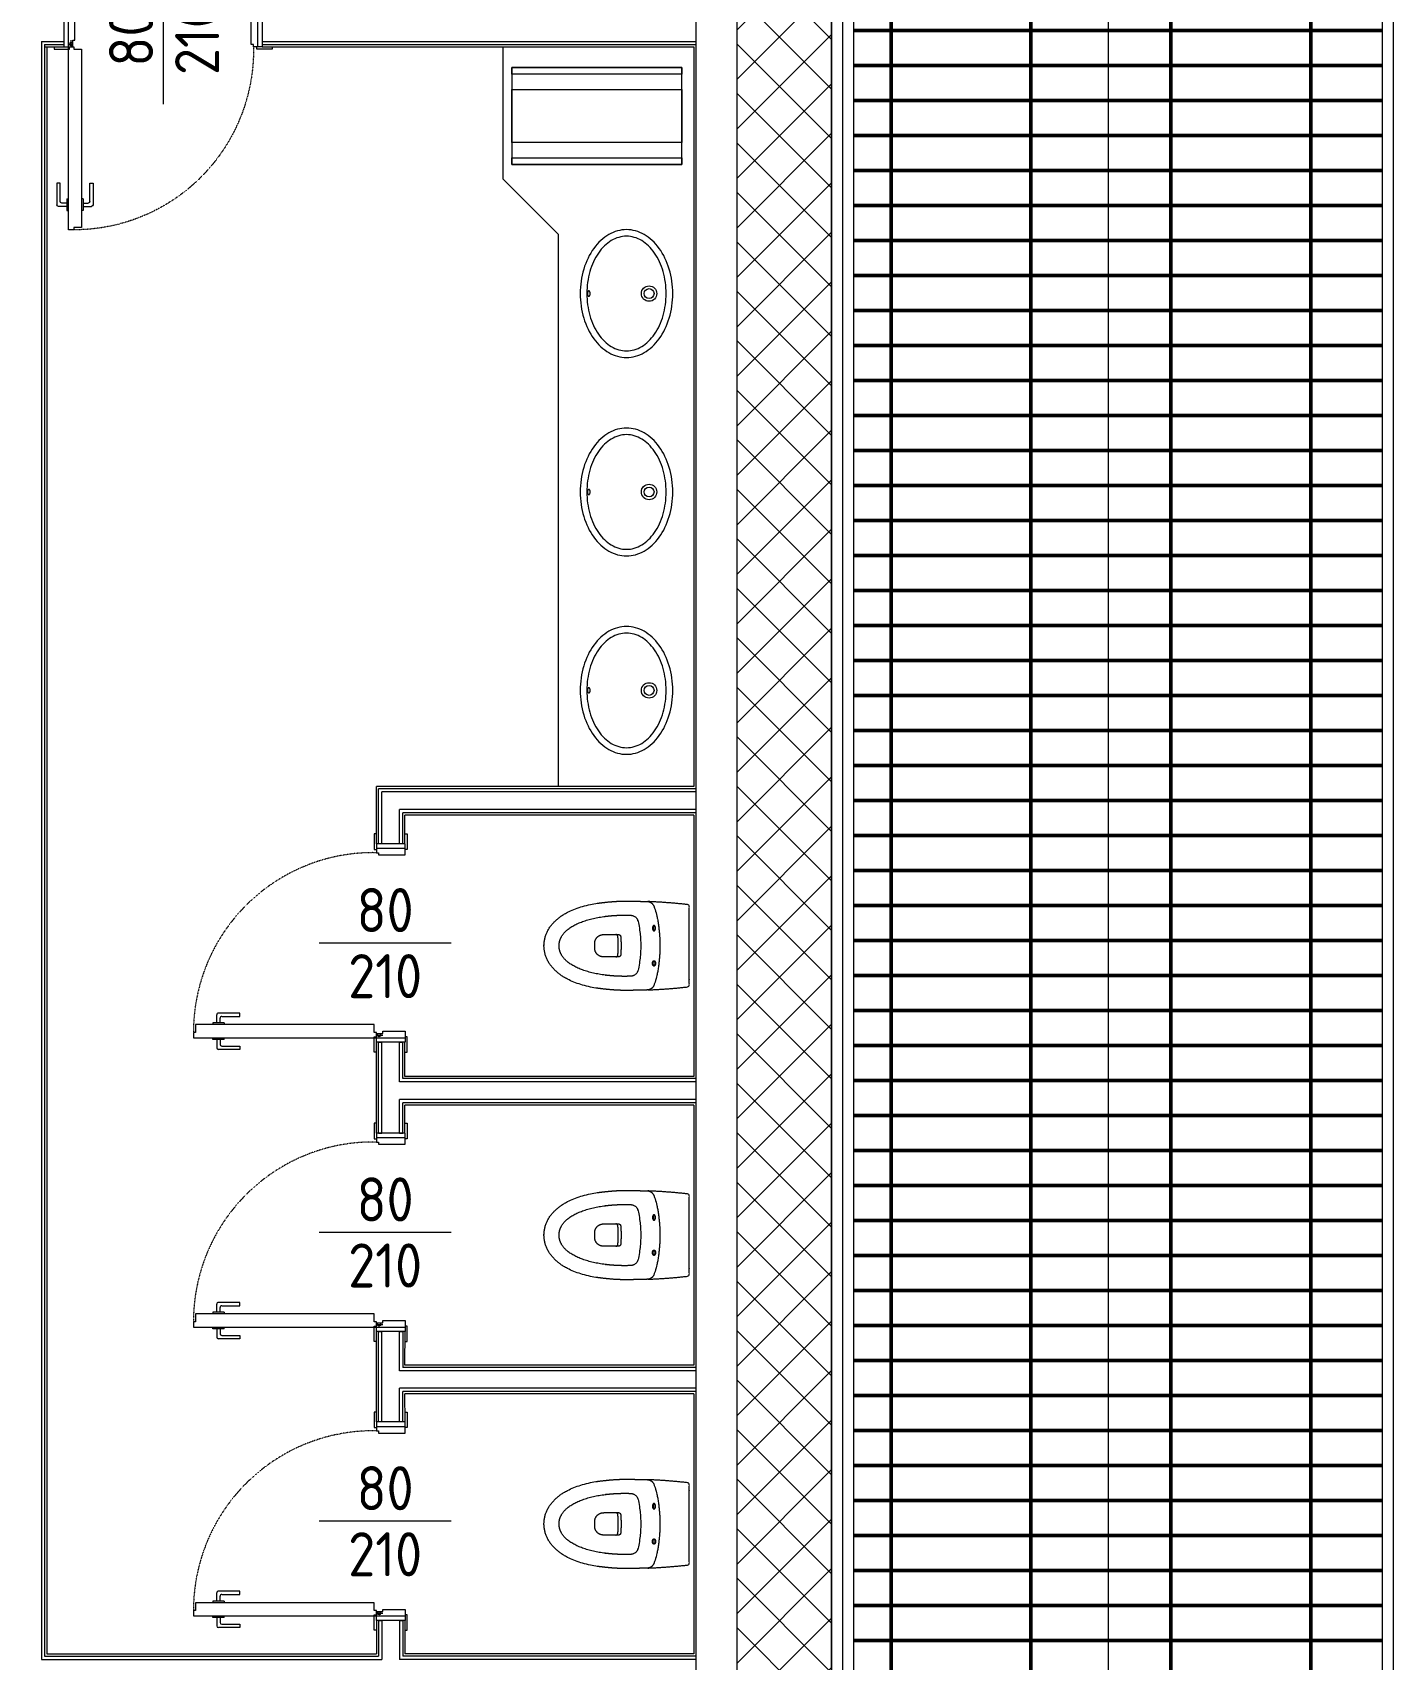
# Model space of a CAD drawing. Header units: millimetres. Extents: x 153 to 11230, y 154 to 10357.
# Drawn here: x 10026 to 10643, y 863 to 1601 of the extents above; entities that cross this region are included whole.
import ezdxf
from ezdxf.enums import TextEntityAlignment as Align

# ---------------------------------------------------------------- set-up
doc = ezdxf.new("R2010")
doc.units = ezdxf.units.MM
doc.linetypes.add('AUSGEZOGEN', pattern=[0])
doc.linetypes.add('HIDDEN4', pattern=[0.125, 0.025, -0.1])
doc.layers.get('Defpoints').update_dxf_attribs({"lineweight": 0})
for name, color, linetype, lineweight in [('043_GRIGLIE_AERAZIONE_001-AM_0', 6, 'Continuous', 50), ('420_MURATURE_001-AM_0', 4, 'Continuous', 0), ('430_TAVOLATI_001-AM_0', 3, 'Continuous', 0), ('436_INTONACO_001-AM_0', 8, 'Continuous', 0), ('437_RIVESTIMENTI_001-AM_0', 13, 'Continuous', 0), ('439_TESTI_SERRAMENTI_001-AM_0', 11, 'Continuous', 0), ('441_SERRAMENTI_001-AM_0', 1, 'Continuous', 0), ('442_SANITARI_001-AM_0', 6, 'Continuous', 0), ('443_GRIGLIE_AERAZIONE_001-AM_0', 6, 'Continuous', 0), ('445_QUOTE_ALTIMETRICHE_001-AM_0', 2, 'Continuous', 0), ('490_CAMPITURE_001-AM_0', 9, 'Continuous', 0), ('AM_0', 7, 'Continuous', 50)]:
    doc.layers.add(name, color=color, linetype=linetype, lineweight=lineweight)
doc.styles.get("Standard").update_dxf_attribs({"font": 'isocp.shx'})
doc.dimstyles.new('QUOTE 100', dxfattribs={"dimtxt": 20, "dimasz": 10, "dimexe": 20, "dimexo": 50, "dimgap": 10, "dimtad": 0, "dimlfac": 0.01, "dimzin": 1, "dimtxsty": 'Standard', "dimblk": 'ARCHTICK', "dimcen": 10, "dimclrd": 256, "dimclre": 256, "dimclrt": 256, "dimadec": 0, "dimazin": 0, "dimtfac": 1, "dimtofl": 0, "dimtmove": 1, "dimatfit": 3, "dimfxl": 1, "dimtolj": 1, "dimtzin": 0, "dimlwd": -1, "dimlwe": -1, "dimarcsym": 0})

# ---------------------------------------------------------------- blocks, each defined once
blk = doc.blocks.new('DOOR_80')
at = {"linetype": 'Continuous'}
for p, q in [((1.25, 69), (1.25, 74.25)), ((1.25, 74.25), (2, 74.25)), ((8.75, 74.25), (8, 74.25)), ((8.75, 69), (8.75, 74.25)), ((-3.25, 61.88), (-3.25, 71.63)), ((1.25, 72.38), (-2.5, 72.38)), ((-1.75, 70.13), (-1.75, 61.88)), ((1.25, 70.88), (-1, 70.88)), ((1.25, 69), (2, 69)), ((8.75, 69), (8, 69)), ((8.75, 72.38), (12.5, 72.38)), ((8.75, 70.88), (11, 70.88)), ((11.75, 70.13), (11.75, 61.88)), ((13.25, 61.88), (13.25, 71.63)), ((-1.75, 61.88), (-3.25, 61.88)), ((11.75, 61.88), (13.25, 61.88))]:
    blk.add_line(p, q, dxfattribs=at)
for p, q in [((45, -34), (45, 26)), ((3.25, 0), (3.25, -1.25)), ((3.25, -1.25), (3.25, -3))]:
    blk.add_line(p, q)
blk.add_lwpolyline([(8, 1), (8, 82), (4.5, 82), (4.5, 83), (2, 83), (2, 0), (4.5, 0), (4.5, 1)], close=True, dxfattribs=at)
for points in [[(-4.5, 0), (-4.5, 1), (2.5, 1), (2.5, 0)], [(2, 0), (4, 0), (4, -3), (5, -3), (5, -13), (2, -13)], [(94.5, 0), (94.5, 1), (87.5, 1), (87.5, 0)], [(88, 0), (86, 0), (86, -1), (85, -1), (85, -13), (88, -13)], [(-4.5, -13), (-4.5, -14), (2.5, -14), (2.5, -13)], [(94.5, -13), (94.5, -14), (87.5, -14), (87.5, -13)]]:
    blk.add_lwpolyline(points)
for points in [[(0, 0), (2, 0), (2, -13), (0, -13)], [(90, 0), (88, 0), (88, -13), (90, -13)]]:
    blk.add_lwpolyline(points, close=True)
blk.add_circle((3.25, -1.25), 0.75)
at = {"linetype": 'HIDDEN4'}
blk.add_arc((4.5, 1.49), 81.51, 358.95361, 90, dxfattribs=at)
at = {"linetype": 'Continuous'}
for centre, start, end in [((-2.5, 71.63), 90, 180), ((-1, 70.13), 90, 180), ((11, 70.13), 360, 90), ((12.5, 71.63), 360, 90)]:
    blk.add_arc(centre, 0.75, start, end, dxfattribs=at)
blk = doc.blocks.new('Etichetta_porte-H20')
for p in [(-15, 0), (15, 0)]:
    blk.add_attdef('000', text='', height=20, rotation=90).set_placement(p, align=Align.MIDDLE)
blk = doc.blocks.new('WC_ALA-SOSPESA')
for points, weights, degree, knots in [([(0, 67.96), (-0.01, 67.96), (-0.01, 67.96), (-0.02, 67.96), (-2.21, 67.89), (-6.65, 66.96), (-11.84, 62.57), (-16.02, 56.69), (-18.66, 48.41), (-19.23, 44.11), (-19.79, 39.93), (-20.25, 35.66), (-20.25, 31.43), (-20.25, 28.48), (-20.2, 25.51), (-20.1, 22.54), (-20.08, 21.95), (-20.09, 21.36), (-20.04, 20.77), (-19.92, 19.45), (-19, 18.44), (-17.77, 17.99), (-17.49, 17.89), (-17.21, 17.79), (-16.94, 17.69), (-11.59, 15.76), (-3.14, 15.3), (0, 15.3), (3.14, 15.3), (11.59, 15.76), (16.94, 17.69), (17.21, 17.79), (17.49, 17.89), (17.77, 17.99), (19, 18.44), (19.92, 19.45), (20.04, 20.77), (20.09, 21.36), (20.08, 21.95), (20.1, 22.54), (20.2, 25.51), (20.25, 28.48), (20.25, 31.43), (20.25, 35.66), (19.79, 39.93), (19.23, 44.11), (18.66, 48.41), (16.02, 56.69), (11.84, 62.57), (6.65, 66.96), (2.21, 67.89), (0.02, 67.96), (0.01, 67.96), (0.01, 67.96), (0, 67.96)], [0.923211917899, 0.923211917899, 0.923211917899, 0.923211917899, 0.923211917899, 0.923211917899, 0.923211917899, 0.923211917899, 0.923211917899, 0.923211917899, 0.947648994068, 0.981148846149, 1.02371147414, 1.00703240501, 0.991745043453, 0.977849389459, 0.975126416576, 0.972456884947, 0.969840794572, 0.88655758338, 0.896610651856, 1, 1, 1, 1, 1, 1, 1, 1, 1, 1, 1, 1, 1, 0.896610651856, 0.88655758338, 0.969840794572, 0.972456884947, 0.975126416576, 0.977849389459, 0.991745043453, 1.00703240501, 1.02371147414, 0.981148846149, 0.947648994068, 0.923211917899, 0.923211917899, 0.923211917899, 0.923211917899, 0.923211917899, 0.923211917899, 0.923211917899, 0.923211917899, 0.923211917899, 0.923211917899], 3, [2306.030606, 2306.030606, 2306.030606, 2306.030606, 2306.249364, 2306.249364, 2306.249364, 2314.350004, 2322.397859, 2330.901274, 2342.329252, 2342.329252, 2342.329252, 2444.395177, 2444.395177, 2444.395177, 2510.03789, 2510.03789, 2510.03789, 2522.901144, 2522.901144, 2522.901144, 2559.942247, 2559.942247, 2559.942247, 2568.762676, 2568.762676, 2568.762676, 2581.798922, 2581.798922, 2581.798922, 2594.835168, 2594.835168, 2594.835168, 2603.655598, 2603.655598, 2603.655598, 2640.696701, 2640.696701, 2640.696701, 2653.559955, 2653.559955, 2653.559955, 2719.202668, 2719.202668, 2719.202668, 2821.268592, 2821.268592, 2821.268592, 2832.696571, 2841.199986, 2849.247841, 2857.348481, 2857.348481, 2857.348481, 2857.567238, 2857.567238, 2857.567238, 2857.567238]), ([(0, 61.09), (-2.44, 61.09), (-5.02, 60.01), (-7.18, 57.41), (-11.84, 51.84), (-13.88, 41.93), (-13.88, 31.28), (-13.88, 30.36), (-13.86, 29.44), (-13.82, 28.52), (-13.76, 26.9), (-12.72, 25.64), (-11.13, 25.27), (-7.12, 24.32), (-2.45, 24.01), (0, 24.01), (2.45, 24.01), (7.12, 24.32), (11.13, 25.27), (12.72, 25.64), (13.76, 26.9), (13.82, 28.52), (13.86, 29.44), (13.88, 30.36), (13.88, 31.28), (13.88, 41.93), (11.84, 51.84), (7.18, 57.41), (5.02, 60.01), (2.44, 61.09), (0, 61.09)], [1.02146402213, 0.962623174711, 0.921141007612, 0.89701752083, 0.858745488331, 0.904969439385, 1.03568937399, 1.02299622234, 1.01109976434, 1, 0.864616812789, 0.864616812789, 1, 1, 1, 1, 1, 1, 1, 0.864616812789, 0.864616812789, 1, 1.01109976434, 1.02299622234, 1.03568937399, 0.904969439385, 0.858745488331, 0.89701752083, 0.921141007612, 0.962623174711, 1.02146402213], 3, [-419.421737, -419.421737, -419.421737, -419.421737, -293.276579, -293.276579, -293.276579, -64.6627, -64.6627, -64.6627, -42.463862, -42.463862, -42.463862, 2.148896, 2.148896, 2.148896, 11.760351, 11.760351, 11.760351, 21.371807, 21.371807, 21.371807, 65.984565, 65.984565, 65.984565, 88.183403, 88.183403, 88.183403, 316.797282, 316.797282, 316.797282, 442.94244, 442.94244, 442.94244, 442.94244]), ([(0, 44.94), (-0.25, 44.94), (-0.49, 44.94), (-0.73, 44.94), (-0.84, 44.94), (-0.95, 44.94), (-1.06, 44.94), (-3.26, 44.94), (-4.88, 43.44), (-5.05, 41.25), (-5.06, 41.07), (-5.09, 40.82), (-5.09, 40.65), (-5.09, 38.48), (-5.09, 36.31), (-5.09, 34.14), (-5.09, 33.59), (-4.72, 33.19), (-4.18, 33.14), (-4.12, 33.14), (-4.06, 33.13), (-4, 33.13), (-2.68, 33.02), (-1.34, 32.96), (0, 32.96), (0, 32.96), (0, 32.96), (0, 32.96), (0, 32.96), (0, 32.96), (0, 32.96), (1.34, 32.96), (2.68, 33.02), (4, 33.13), (4.06, 33.13), (4.12, 33.14), (4.18, 33.14), (4.72, 33.19), (5.09, 33.59), (5.09, 34.14), (5.09, 36.31), (5.09, 38.48), (5.09, 40.65), (5.09, 40.82), (5.06, 41.07), (5.05, 41.25), (4.88, 43.44), (3.26, 44.94), (1.06, 44.94), (0.95, 44.94), (0.84, 44.94), (0.73, 44.94), (0.49, 44.94), (0.25, 44.94), (0, 44.94)], [0.998622937592, 0.998622937592, 0.998622937592, 0.998622937592, 0.998622937592, 0.998622937592, 0.998622937592, 0.82129183161, 0.82129183161, 0.998622937592, 0.998622937592, 0.998622937592, 0.998622937592, 0.998622937592, 0.998622937592, 0.998622937592, 0.823017726886, 0.823017726886, 0.998622937592, 0.999080874228, 0.999539895031, 1, 0.989677120539, 0.979899978399, 0.97066857358, 0.970679577528, 0.970690582251, 0.97070158775, 0.970690582251, 0.970679577528, 0.97066857358, 0.979899978399, 0.989677120539, 1, 0.999539895031, 0.999080874228, 0.998622937592, 0.823017726886, 0.823017726886, 0.998622937592, 0.998622937592, 0.998622937592, 0.998622937592, 0.998622937592, 0.998622937592, 0.998622937592, 0.82129183161, 0.82129183161, 0.998622937592, 0.998622937592, 0.998622937592, 0.998622937592, 0.998622937592, 0.998622937592, 0.998622937592], 3, [-74.161711, -74.161711, -74.161711, -74.161711, -66.540226, -66.540226, -66.540226, -63.243118, -63.243118, -63.243118, -4.852603, -4.852603, -4.852603, 0.382783, 0.382783, 0.382783, 65.456031, 65.456031, 65.456031, 79.98245, 79.98245, 79.98245, 81.930863, 81.930863, 81.930863, 125.645303, 125.645303, 125.645303, 125.697422, 125.697422, 125.697422, 125.749542, 125.749542, 125.749542, 169.463982, 169.463982, 169.463982, 171.412395, 171.412395, 171.412395, 185.938813, 185.938813, 185.938813, 251.012061, 251.012061, 251.012061, 256.247447, 256.247447, 256.247447, 314.637962, 314.637962, 314.637962, 317.935071, 317.935071, 317.935071, 325.556555, 325.556555, 325.556555, 325.556555]), ([(-5.09, 35.41), (-5.09, 34.86), (-4.72, 34.46), (-4.18, 34.41), (-4.12, 34.4), (-4.06, 34.4), (-4, 34.39), (-2.68, 34.29), (-1.34, 34.22), (0, 34.22), (1.34, 34.22), (2.68, 34.29), (4, 34.39), (4.06, 34.4), (4.12, 34.4), (4.18, 34.41), (4.72, 34.46), (5.09, 34.86), (5.09, 35.41)], [1, 0.824152636501, 0.824152636501, 1, 1.00045856811, 1.00091822189, 1.00137896132, 0.991017196709, 0.981204531436, 0.971940965507, 0.981204531436, 0.991017196709, 1.00137896132, 1.00091822189, 1.00045856811, 1, 0.824152636501, 0.824152636501, 1], 3, [0, 0, 0, 0, 14.526419, 14.526419, 14.526419, 16.474831, 16.474831, 16.474831, 60.293515, 60.293515, 60.293515, 104.112198, 104.112198, 104.112198, 106.060611, 106.060611, 106.060611, 120.58703, 120.58703, 120.58703, 120.58703]), ([(-20.04, 20.77), (-19.79, 14.68), (-19.34, 8.68), (-18.67, 2.88), (-18.6, 2.35), (-18.21, 2), (-17.67, 2), (-11.78, 2), (-5.89, 2), (0, 2), (5.89, 2), (11.78, 2), (17.67, 2), (18.21, 2), (18.6, 2.35), (18.67, 2.88), (19.34, 8.68), (19.79, 14.68), (20.04, 20.77)], [0.947377087264, 0.921871766397, 0.901566528895, 0.88646137476, 0.736662617774, 0.736662617774, 0.88646137476, 0.88646137476, 0.88646137476, 0.88646137476, 0.88646137476, 0.88646137476, 0.88646137476, 0.736662617774, 0.736662617774, 0.88646137476, 0.901566528895, 0.921871766397, 0.947377087264], 3, [-320.073383, -320.073383, -320.073383, -320.073383, -191.690695, -191.690695, -191.690695, -177.450537, -177.450537, -177.450537, -0.731569, -0.731569, -0.731569, 175.987398, 175.987398, 175.987398, 190.227556, 190.227556, 190.227556, 318.610244, 318.610244, 318.610244, 318.610244]), ([(-9.21, 18.02), (-9.21, 17.32), (-7.99, 17.32), (-6.77, 17.32), (-6.77, 18.02), (-6.77, 18.72), (-7.99, 18.72), (-9.21, 18.72), (-9.21, 18.02)], [1, 0.707106781187, 1, 0.707106781187, 1, 0.707106781187, 1, 0.707106781187, 1], 2, [0, 0, 0, 14.926284, 14.926284, 29.852567, 29.852567, 44.778851, 44.778851, 59.705134, 59.705134, 59.705134]), ([(-6.87, 17.75), (-7.18, 18.17), (-7.99, 18.17), (-8.8, 18.17), (-9.11, 17.75)], [0.886103411618, 0.784511083164, 1, 0.784511083164, 0.886103411618], 2, [33.797208, 33.797208, 33.797208, 44.778851, 44.778851, 55.760493, 55.760493, 55.760493]), ([(9.21, 18.02), (9.21, 17.32), (7.99, 17.32), (6.77, 17.32), (6.77, 18.02), (6.77, 18.72), (7.99, 18.72), (9.21, 18.72), (9.21, 18.02)], [1, 0.707106781187, 1, 0.707106781187, 1, 0.707106781187, 1, 0.707106781187, 1], 2, [0, 0, 0, 14.926284, 14.926284, 29.852567, 29.852567, 44.778851, 44.778851, 59.705134, 59.705134, 59.705134]), ([(6.87, 17.75), (7.18, 18.17), (7.99, 18.17), (8.8, 18.17), (9.11, 17.75)], [0.886103411618, 0.784511083164, 1, 0.784511083164, 0.886103411618], 2, [33.797208, 33.797208, 33.797208, 44.778851, 44.778851, 55.760493, 55.760493, 55.760493])]:
    blk.add_rational_spline(points, weights, degree=degree, knots=knots)
blk.add_rational_spline([(-0.01, 32.96), (0, 32.96), (0, 32.96)], [1, 0.999989187147, 1], degree=2)
blk = doc.blocks.new('_ArchTick')
at = {"layer": 'AM_0', "color": 0, "const_width": 0.15}
blk.add_lwpolyline([(-0.5, -0.5), (0.5, 0.5)], dxfattribs=at)
blk = doc.blocks.new('*D107')
at = {"layer": '445_QUOTE_ALTIMETRICHE_001-AM_0', "transparency": 16777216}
for p, q in [((10390.42, 9125.21), (10534.07, 9125.21)), ((10514.07, 9125.21), (10514.07, 4815.2)), ((10514.07, 379.21), (10514.07, 4689.22)), ((10390.42, 379.21), (10534.07, 379.21))]:
    blk.add_line(p, q, dxfattribs=at)
at = {"layer": 'Defpoints', "color": 0, "transparency": 16777216}
for p in [(10340.42, 9125.21), (10340.42, 379.21), (10514.07, 379.21)]:
    blk.add_point(p, dxfattribs=at)
at = {"layer": '445_QUOTE_ALTIMETRICHE_001-AM_0', "transparency": 16777216, "xscale": 10, "yscale": 10, "zscale": 10}
for p, rotation in [((10514.07, 9125.21), 90), ((10514.07, 379.21), 270)]:
    blk.add_blockref('_ArchTick', p, dxfattribs=dict(at, rotation=rotation))
at = {"layer": '445_QUOTE_ALTIMETRICHE_001-AM_0', "transparency": 16777216, "insert": (10514.07, 4752.21), "char_height": 40, "attachment_point": 5, "rotation": 90}
blk.add_mtext('\\A1;8746', dxfattribs=at)

msp = doc.modelspace()

# ---------------------------------------------------------------- hatches: boundary and pattern name
at = {"layer": '043_GRIGLIE_AERAZIONE_001-AM_0'}
h = msp.add_hatch(dxfattribs=at)
h.set_pattern_fill('GRATE', color=256, scale=20, style=0)
h.set_pattern_definition([(0, (763.315, 379.208), (0, 15.875), []), (90, (763.315, 379.21), (-63.5, 4e-15), [])])
h.paths.add_polyline_path([(10638.315, 1764.208), (10398.365, 1764.208), (10398.316, 529.208), (10638.315, 529.208)])
at = {"layer": '490_CAMPITURE_001-AM_0'}
h = msp.add_hatch(dxfattribs=at)
h.set_pattern_fill('ANSI37', color=256, scale=5, style=0)
h.set_pattern_definition([(45, (183.315, 9445.208), (-11.22532, 11.22532), []), (135, (183.315, 9445.208), (-11.22532, -11.22532), [])])
h.paths.add_polyline_path([(7927.257, 422.208), (7927.257, 391.207), (7949.315, 391.207), (7949.315, 379.208), (10388.315, 379.208), (10388.315, 1904.208), (10333.315, 1904.208), (10333.315, 1879.208), (10360.315, 1879.208), (10360.315, 1799.208), (10330.315, 1799.208), (10330.315, 1739.208), (10345.315, 1739.208), (10345.315, 422.208)])
h.paths.add_polyline_path([(9517.033, 400.813, -1), (9542.033, 400.813, -1)], flags=16)
h.paths.add_polyline_path([(8399.385, 400.813, -1), (8374.385, 400.813, -1)], flags=16)
h.paths.add_polyline_path([(10343.029, 1769.21, -1), (10368.029, 1769.21, -1)], flags=16)

# ---------------------------------------------------------------- linework, layer by layer
at = {"layer": '420_MURATURE_001-AM_0'}
for p, q in [((10388.315, 1904.208), (10388.315, 379.208)), ((10345.315, 1739.208), (10345.315, 422.208))]:
    msp.add_line(p, q, dxfattribs=at)
at = {"layer": '430_TAVOLATI_001-AM_0', "linetype": 'AUSGEZOGEN'}
for p, q in [((10326.815, 1790.708), (10326.815, 850.708)), ((10326.815, 1790.708), (10326.815, 536.708)), ((10040.065, 1604.708), (10040.065, 1596.708)), ((10130.068, 1604.708), (10130.068, 1596.708)), ((10029.815, 1596.708), (10029.815, 862.708)), ((10029.815, 1596.708), (10040.065, 1596.708)), ((10130.068, 1596.708), (10326.815, 1596.708)), ((10184.315, 1232.708), (10184.315, 1256.208)), ((10326.815, 1256.208), (10184.315, 1256.208)), ((10192.315, 1232.708), (10192.315, 1248.208)), ((10326.815, 1248.208), (10192.315, 1248.208)), ((10192.315, 1232.708), (10184.315, 1232.708)), ((10184.315, 1101.428), (10184.315, 1142.678)), ((10192.315, 1142.678), (10184.315, 1142.678)), ((10192.315, 1124.708), (10192.315, 1142.678)), ((10326.815, 1124.708), (10192.315, 1124.708)), ((10192.315, 1101.428), (10192.315, 1116.708)), ((10326.815, 1116.708), (10192.315, 1116.708)), ((10192.315, 1101.428), (10184.315, 1101.428)), ((10184.318, 970.428), (10184.318, 1011.428)), ((10192.318, 1011.428), (10184.318, 1011.428)), ((10192.315, 993.708), (10192.318, 1011.428)), ((10326.815, 993.708), (10192.315, 993.708)), ((10192.318, 970.428), (10192.315, 985.708)), ((10326.815, 985.708), (10192.315, 985.708)), ((10192.318, 970.428), (10184.318, 970.428)), ((10192.315, 880.428), (10184.315, 880.428)), ((10184.315, 880.428), (10184.315, 862.708)), ((10192.315, 880.428), (10192.315, 862.708)), ((10029.815, 862.708), (10184.315, 862.708)), ((10326.815, 862.708), (10192.315, 862.708))]:
    msp.add_line(p, q, dxfattribs=at)
at = {"layer": '436_INTONACO_001-AM_0'}
for p, q in [((10031.315, 1595.208), (10031.315, 864.208)), ((10031.315, 1595.208), (10040.065, 1595.208)), ((10040.065, 1596.708), (10040.065, 1595.208)), ((10130.068, 1596.708), (10130.068, 1595.208)), ((10130.068, 1595.208), (10326.815, 1595.208)), ((10182.815, 1232.708), (10182.815, 1257.708)), ((10326.815, 1257.708), (10182.815, 1257.708)), ((10193.815, 1232.708), (10193.815, 1246.708)), ((10326.815, 1246.708), (10193.815, 1246.708)), ((10182.815, 1101.428), (10182.815, 1142.678)), ((10182.815, 1142.678), (10184.315, 1142.678)), ((10192.315, 1142.678), (10193.815, 1142.678)), ((10193.815, 1126.208), (10193.815, 1142.678)), ((10326.815, 1126.208), (10193.815, 1126.208)), ((10193.815, 1101.428), (10193.815, 1115.208)), ((10326.815, 1115.208), (10193.815, 1115.208)), ((10182.815, 1101.428), (10184.315, 1101.428)), ((10192.315, 1101.428), (10193.815, 1101.428)), ((10182.818, 970.428), (10182.818, 1011.428)), ((10182.818, 1011.428), (10184.318, 1011.428)), ((10192.318, 1011.428), (10193.818, 1011.428)), ((10193.818, 1011.428), (10193.818, 995.208)), ((10326.815, 995.208), (10193.818, 995.208)), ((10193.818, 970.428), (10193.815, 984.208)), ((10326.815, 984.208), (10193.815, 984.208)), ((10184.318, 970.428), (10182.818, 970.428)), ((10193.818, 970.428), (10192.318, 970.428)), ((10182.815, 880.428), (10182.815, 864.208)), ((10182.815, 880.428), (10184.315, 880.428)), ((10192.315, 880.428), (10193.815, 880.428)), ((10193.815, 880.428), (10193.815, 864.208)), ((10031.315, 864.208), (10182.815, 864.208)), ((10326.815, 864.208), (10193.815, 864.208))]:
    msp.add_line(p, q, dxfattribs=at)
at = {"layer": '437_RIVESTIMENTI_001-AM_0'}
for p, q in [((10031.565, 1594.208), (10040.068, 1594.208)), ((10032.315, 1594.208), (10032.315, 865.208)), ((10130.068, 1594.208), (10325.815, 1594.208)), ((10325.815, 1594.208), (10325.815, 1258.708)), ((10181.815, 1232.708), (10181.815, 1258.708)), ((10325.815, 1258.708), (10181.815, 1258.708)), ((10194.815, 1232.708), (10194.815, 1245.708)), ((10325.815, 1245.708), (10194.815, 1245.708)), ((10325.815, 1245.708), (10325.815, 1127.208)), ((10181.815, 1101.428), (10181.815, 1142.678)), ((10194.815, 1127.208), (10194.815, 1142.678)), ((10325.815, 1127.208), (10194.815, 1127.208)), ((10194.815, 1101.428), (10194.815, 1114.208)), ((10325.815, 1114.208), (10194.815, 1114.208)), ((10325.815, 1114.208), (10325.815, 996.208)), ((10181.818, 970.428), (10181.818, 1011.428)), ((10194.815, 996.208), (10194.818, 1011.428)), ((10325.815, 996.208), (10194.815, 996.208)), ((10194.818, 970.428), (10194.815, 983.208)), ((10325.815, 983.208), (10194.815, 983.208)), ((10325.815, 983.208), (10325.815, 865.208)), ((10181.815, 880.428), (10181.815, 865.208)), ((10194.815, 880.428), (10194.815, 865.208)), ((10032.315, 865.208), (10181.815, 865.208)), ((10325.815, 865.208), (10194.815, 865.208))]:
    msp.add_line(p, q, dxfattribs=at)
at = {"layer": '442_SANITARI_001-AM_0'}
for p, q in [((10239.315, 1534.208), (10239.315, 1594.208)), ((10264.315, 1509.208), (10239.315, 1534.208)), ((10264.315, 1509.208), (10264.315, 1259))]:
    msp.add_line(p, q, dxfattribs=at)
for points in [[(10295.315, 1453.298), (10296.345, 1453.333), (10297.373, 1453.438), (10298.396, 1453.612), (10299.411, 1453.855), (10300.417, 1454.167), (10301.41, 1454.547), (10302.389, 1454.993), (10303.351, 1455.506), (10304.293, 1456.082), (10305.214, 1456.722), (10306.111, 1457.424), (10306.981, 1458.185), (10307.824, 1459.005), (10308.637, 1459.881), (10309.417, 1460.81), (10310.164, 1461.792), (10310.874, 1462.823), (10311.548, 1463.901), (10312.182, 1465.023), (10312.775, 1466.187), (10313.327, 1467.389), (10313.835, 1468.628), (10314.298, 1469.899), (10314.716, 1471.2), (10315.087, 1472.528), (10315.41, 1473.88), (10315.685, 1475.252), (10315.911, 1476.64), (10316.087, 1478.043), (10316.213, 1479.456), (10316.289, 1480.875), (10316.315, 1482.298), (10316.289, 1483.721), (10316.213, 1485.141), (10316.087, 1486.553), (10315.911, 1487.956), (10315.685, 1489.344), (10315.41, 1490.716), (10315.087, 1492.068), (10314.716, 1493.396), (10314.298, 1494.697), (10313.835, 1495.969), (10313.327, 1497.207), (10312.775, 1498.41), (10312.182, 1499.573), (10311.548, 1500.695), (10310.874, 1501.773), (10310.164, 1502.804), (10309.417, 1503.786), (10308.637, 1504.715), (10307.824, 1505.591), (10306.981, 1506.411), (10306.111, 1507.172), (10305.214, 1507.874), (10304.293, 1508.514), (10303.351, 1509.091), (10302.389, 1509.603), (10301.41, 1510.049), (10300.417, 1510.429), (10299.411, 1510.741), (10298.396, 1510.984), (10297.373, 1511.158), (10296.345, 1511.263), (10295.315, 1511.298), (10294.284, 1511.263), (10293.256, 1511.158), (10292.233, 1510.984), (10291.218, 1510.741), (10290.212, 1510.429), (10289.219, 1510.049), (10288.24, 1509.603), (10287.278, 1509.091), (10286.336, 1508.514), (10285.415, 1507.874), (10284.518, 1507.172), (10283.648, 1506.411), (10282.805, 1505.591), (10281.992, 1504.715), (10281.212, 1503.786), (10280.465, 1502.804), (10279.755, 1501.773), (10279.081, 1500.695), (10278.447, 1499.573), (10277.854, 1498.41), (10277.302, 1497.207), (10276.794, 1495.969), (10276.331, 1494.697), (10275.913, 1493.396), (10275.542, 1492.068), (10275.219, 1490.716), (10274.944, 1489.344), (10274.718, 1487.956), (10274.542, 1486.553), (10274.416, 1485.141), (10274.34, 1483.721), (10274.315, 1482.298), (10274.34, 1480.875), (10274.416, 1479.456), (10274.542, 1478.043), (10274.718, 1476.64), (10274.944, 1475.252), (10275.219, 1473.88), (10275.542, 1472.528), (10275.913, 1471.2), (10276.331, 1469.899), (10276.794, 1468.628), (10277.302, 1467.389), (10277.854, 1466.187), (10278.447, 1465.023), (10279.081, 1463.901), (10279.755, 1462.823), (10280.465, 1461.792), (10281.212, 1460.81), (10281.992, 1459.881), (10282.805, 1459.005), (10283.648, 1458.185), (10284.518, 1457.424), (10285.415, 1456.722), (10286.336, 1456.082), (10287.278, 1455.506), (10288.24, 1454.993), (10289.219, 1454.547), (10290.212, 1454.167), (10291.218, 1453.855), (10292.233, 1453.612), (10293.256, 1453.438), (10294.284, 1453.333), (10295.315, 1453.298)], [(10295.315, 1456.298), (10296.198, 1456.329), (10297.079, 1456.423), (10297.956, 1456.579), (10298.826, 1456.798), (10299.688, 1457.077), (10300.54, 1457.418), (10301.379, 1457.818), (10302.203, 1458.277), (10303.011, 1458.794), (10303.8, 1459.368), (10304.568, 1459.997), (10305.315, 1460.68), (10306.037, 1461.415), (10306.734, 1462.2), (10307.403, 1463.033), (10308.042, 1463.913), (10308.652, 1464.838), (10309.229, 1465.804), (10309.772, 1466.81), (10310.281, 1467.853), (10310.754, 1468.931), (10311.189, 1470.042), (10311.586, 1471.182), (10311.944, 1472.348), (10312.262, 1473.539), (10312.539, 1474.751), (10312.775, 1475.981), (10312.969, 1477.226), (10313.12, 1478.483), (10313.228, 1479.75), (10313.293, 1481.022), (10313.315, 1482.298), (10313.293, 1483.574), (10313.228, 1484.846), (10313.12, 1486.113), (10312.969, 1487.37), (10312.775, 1488.616), (10312.539, 1489.845), (10312.262, 1491.057), (10311.944, 1492.248), (10311.586, 1493.414), (10311.189, 1494.554), (10310.754, 1495.665), (10310.281, 1496.743), (10309.772, 1497.786), (10309.229, 1498.792), (10308.652, 1499.759), (10308.042, 1500.683), (10307.403, 1501.563), (10306.734, 1502.396), (10306.037, 1503.181), (10305.315, 1503.916), (10304.568, 1504.599), (10303.8, 1505.228), (10303.011, 1505.802), (10302.203, 1506.319), (10301.379, 1506.778), (10300.54, 1507.178), (10299.688, 1507.519), (10298.826, 1507.798), (10297.956, 1508.017), (10297.079, 1508.173), (10296.198, 1508.267), (10295.315, 1508.298), (10294.431, 1508.267), (10293.55, 1508.173), (10292.673, 1508.017), (10291.803, 1507.798), (10290.941, 1507.519), (10290.089, 1507.178), (10289.25, 1506.778), (10288.426, 1506.319), (10287.619, 1505.802), (10286.829, 1505.228), (10286.061, 1504.599), (10285.314, 1503.916), (10284.592, 1503.181), (10283.895, 1502.396), (10283.226, 1501.563), (10282.587, 1500.683), (10281.977, 1499.759), (10281.4, 1498.792), (10280.857, 1497.786), (10280.348, 1496.743), (10279.875, 1495.665), (10279.44, 1494.554), (10279.043, 1493.414), (10278.685, 1492.248), (10278.367, 1491.057), (10278.09, 1489.845), (10277.854, 1488.616), (10277.66, 1487.37), (10277.509, 1486.113), (10277.401, 1484.846), (10277.336, 1483.574), (10277.315, 1482.298), (10277.336, 1481.022), (10277.401, 1479.75), (10277.509, 1478.483), (10277.66, 1477.226), (10277.854, 1475.981), (10278.09, 1474.751), (10278.367, 1473.539), (10278.685, 1472.348), (10279.043, 1471.182), (10279.44, 1470.042), (10279.875, 1468.931), (10280.348, 1467.853), (10280.857, 1466.81), (10281.4, 1465.804), (10281.977, 1464.838), (10282.587, 1463.913), (10283.226, 1463.033), (10283.895, 1462.2), (10284.592, 1461.415), (10285.314, 1460.68), (10286.061, 1459.997), (10286.829, 1459.368), (10287.619, 1458.794), (10288.426, 1458.277), (10289.25, 1457.818), (10290.089, 1457.418), (10290.941, 1457.077), (10291.803, 1456.798), (10292.673, 1456.579), (10293.55, 1456.423), (10294.431, 1456.329), (10295.315, 1456.298)], [(10278.226, 1481.098), (10278.343, 1481.121), (10278.455, 1481.189), (10278.559, 1481.3), (10278.65, 1481.45), (10278.724, 1481.631), (10278.78, 1481.839), (10278.814, 1482.064), (10278.826, 1482.298), (10278.814, 1482.532), (10278.78, 1482.757), (10278.724, 1482.965), (10278.65, 1483.147), (10278.559, 1483.296), (10278.455, 1483.407), (10278.343, 1483.475), (10278.226, 1483.498), (10278.109, 1483.475), (10277.996, 1483.407), (10277.892, 1483.296), (10277.801, 1483.147), (10277.727, 1482.965), (10277.671, 1482.757), (10277.637, 1482.532), (10277.626, 1482.298), (10277.637, 1482.064), (10277.671, 1481.839), (10277.727, 1481.631), (10277.801, 1481.45), (10277.892, 1481.3), (10277.996, 1481.189), (10278.109, 1481.121), (10278.226, 1481.098)], [(10295.315, 1363.298), (10296.345, 1363.333), (10297.373, 1363.438), (10298.396, 1363.612), (10299.411, 1363.855), (10300.417, 1364.167), (10301.41, 1364.547), (10302.389, 1364.993), (10303.351, 1365.506), (10304.293, 1366.082), (10305.214, 1366.722), (10306.111, 1367.424), (10306.981, 1368.185), (10307.824, 1369.005), (10308.637, 1369.881), (10309.417, 1370.81), (10310.164, 1371.792), (10310.874, 1372.823), (10311.548, 1373.901), (10312.182, 1375.023), (10312.775, 1376.187), (10313.327, 1377.389), (10313.835, 1378.628), (10314.298, 1379.899), (10314.716, 1381.2), (10315.087, 1382.528), (10315.41, 1383.88), (10315.685, 1385.252), (10315.911, 1386.64), (10316.087, 1388.043), (10316.213, 1389.456), (10316.289, 1390.875), (10316.315, 1392.298), (10316.289, 1393.721), (10316.213, 1395.141), (10316.087, 1396.553), (10315.911, 1397.956), (10315.685, 1399.344), (10315.41, 1400.716), (10315.087, 1402.068), (10314.716, 1403.396), (10314.298, 1404.697), (10313.835, 1405.969), (10313.327, 1407.207), (10312.775, 1408.41), (10312.182, 1409.573), (10311.548, 1410.695), (10310.874, 1411.773), (10310.164, 1412.804), (10309.417, 1413.786), (10308.637, 1414.715), (10307.824, 1415.591), (10306.981, 1416.411), (10306.111, 1417.172), (10305.214, 1417.874), (10304.293, 1418.514), (10303.351, 1419.091), (10302.389, 1419.603), (10301.41, 1420.049), (10300.417, 1420.429), (10299.411, 1420.741), (10298.396, 1420.984), (10297.373, 1421.158), (10296.345, 1421.263), (10295.315, 1421.298), (10294.284, 1421.263), (10293.256, 1421.158), (10292.233, 1420.984), (10291.218, 1420.741), (10290.212, 1420.429), (10289.219, 1420.049), (10288.24, 1419.603), (10287.278, 1419.091), (10286.336, 1418.514), (10285.415, 1417.874), (10284.518, 1417.172), (10283.648, 1416.411), (10282.805, 1415.591), (10281.992, 1414.715), (10281.212, 1413.786), (10280.465, 1412.804), (10279.755, 1411.773), (10279.081, 1410.695), (10278.447, 1409.573), (10277.854, 1408.41), (10277.302, 1407.207), (10276.794, 1405.969), (10276.331, 1404.697), (10275.913, 1403.396), (10275.542, 1402.068), (10275.219, 1400.716), (10274.944, 1399.344), (10274.718, 1397.956), (10274.542, 1396.553), (10274.416, 1395.141), (10274.34, 1393.721), (10274.315, 1392.298), (10274.34, 1390.875), (10274.416, 1389.456), (10274.542, 1388.043), (10274.718, 1386.64), (10274.944, 1385.252), (10275.219, 1383.88), (10275.542, 1382.528), (10275.913, 1381.2), (10276.331, 1379.899), (10276.794, 1378.628), (10277.302, 1377.389), (10277.854, 1376.187), (10278.447, 1375.023), (10279.081, 1373.901), (10279.755, 1372.823), (10280.465, 1371.792), (10281.212, 1370.81), (10281.992, 1369.881), (10282.805, 1369.005), (10283.648, 1368.185), (10284.518, 1367.424), (10285.415, 1366.722), (10286.336, 1366.082), (10287.278, 1365.506), (10288.24, 1364.993), (10289.219, 1364.547), (10290.212, 1364.167), (10291.218, 1363.855), (10292.233, 1363.612), (10293.256, 1363.438), (10294.284, 1363.333), (10295.315, 1363.298)], [(10295.315, 1366.298), (10296.198, 1366.329), (10297.079, 1366.423), (10297.956, 1366.579), (10298.826, 1366.798), (10299.688, 1367.077), (10300.54, 1367.418), (10301.379, 1367.818), (10302.203, 1368.277), (10303.011, 1368.794), (10303.8, 1369.368), (10304.568, 1369.997), (10305.315, 1370.68), (10306.037, 1371.415), (10306.734, 1372.2), (10307.403, 1373.033), (10308.042, 1373.913), (10308.652, 1374.838), (10309.229, 1375.804), (10309.772, 1376.81), (10310.281, 1377.853), (10310.754, 1378.931), (10311.189, 1380.042), (10311.586, 1381.182), (10311.944, 1382.348), (10312.262, 1383.539), (10312.539, 1384.751), (10312.775, 1385.981), (10312.969, 1387.226), (10313.12, 1388.483), (10313.228, 1389.75), (10313.293, 1391.022), (10313.315, 1392.298), (10313.293, 1393.574), (10313.228, 1394.846), (10313.12, 1396.113), (10312.969, 1397.37), (10312.775, 1398.616), (10312.539, 1399.845), (10312.262, 1401.057), (10311.944, 1402.248), (10311.586, 1403.414), (10311.189, 1404.554), (10310.754, 1405.665), (10310.281, 1406.743), (10309.772, 1407.786), (10309.229, 1408.792), (10308.652, 1409.759), (10308.042, 1410.683), (10307.403, 1411.563), (10306.734, 1412.396), (10306.037, 1413.181), (10305.315, 1413.916), (10304.568, 1414.599), (10303.8, 1415.228), (10303.011, 1415.802), (10302.203, 1416.319), (10301.379, 1416.778), (10300.54, 1417.178), (10299.688, 1417.519), (10298.826, 1417.798), (10297.956, 1418.017), (10297.079, 1418.173), (10296.198, 1418.267), (10295.315, 1418.298), (10294.431, 1418.267), (10293.55, 1418.173), (10292.673, 1418.017), (10291.803, 1417.798), (10290.941, 1417.519), (10290.089, 1417.178), (10289.25, 1416.778), (10288.426, 1416.319), (10287.619, 1415.802), (10286.829, 1415.228), (10286.061, 1414.599), (10285.314, 1413.916), (10284.592, 1413.181), (10283.895, 1412.396), (10283.226, 1411.563), (10282.587, 1410.683), (10281.977, 1409.759), (10281.4, 1408.792), (10280.857, 1407.786), (10280.348, 1406.743), (10279.875, 1405.665), (10279.44, 1404.554), (10279.043, 1403.414), (10278.685, 1402.248), (10278.367, 1401.057), (10278.09, 1399.845), (10277.854, 1398.616), (10277.66, 1397.37), (10277.509, 1396.113), (10277.401, 1394.846), (10277.336, 1393.574), (10277.315, 1392.298), (10277.336, 1391.022), (10277.401, 1389.75), (10277.509, 1388.483), (10277.66, 1387.226), (10277.854, 1385.981), (10278.09, 1384.751), (10278.367, 1383.539), (10278.685, 1382.348), (10279.043, 1381.182), (10279.44, 1380.042), (10279.875, 1378.931), (10280.348, 1377.853), (10280.857, 1376.81), (10281.4, 1375.804), (10281.977, 1374.838), (10282.587, 1373.913), (10283.226, 1373.033), (10283.895, 1372.2), (10284.592, 1371.415), (10285.314, 1370.68), (10286.061, 1369.997), (10286.829, 1369.368), (10287.619, 1368.794), (10288.426, 1368.277), (10289.25, 1367.818), (10290.089, 1367.418), (10290.941, 1367.077), (10291.803, 1366.798), (10292.673, 1366.579), (10293.55, 1366.423), (10294.431, 1366.329), (10295.315, 1366.298)], [(10278.226, 1391.098), (10278.343, 1391.121), (10278.455, 1391.189), (10278.559, 1391.3), (10278.65, 1391.45), (10278.724, 1391.631), (10278.78, 1391.839), (10278.814, 1392.064), (10278.826, 1392.298), (10278.814, 1392.532), (10278.78, 1392.757), (10278.724, 1392.965), (10278.65, 1393.147), (10278.559, 1393.296), (10278.455, 1393.407), (10278.343, 1393.475), (10278.226, 1393.498), (10278.109, 1393.475), (10277.996, 1393.407), (10277.892, 1393.296), (10277.801, 1393.147), (10277.727, 1392.965), (10277.671, 1392.757), (10277.637, 1392.532), (10277.626, 1392.298), (10277.637, 1392.064), (10277.671, 1391.839), (10277.727, 1391.631), (10277.801, 1391.45), (10277.892, 1391.3), (10277.996, 1391.189), (10278.109, 1391.121), (10278.226, 1391.098)], [(10295.315, 1273.298), (10296.345, 1273.333), (10297.373, 1273.438), (10298.396, 1273.612), (10299.411, 1273.855), (10300.417, 1274.167), (10301.41, 1274.547), (10302.389, 1274.993), (10303.351, 1275.506), (10304.293, 1276.082), (10305.214, 1276.722), (10306.111, 1277.424), (10306.981, 1278.185), (10307.824, 1279.005), (10308.637, 1279.881), (10309.417, 1280.81), (10310.164, 1281.792), (10310.874, 1282.823), (10311.548, 1283.901), (10312.182, 1285.023), (10312.775, 1286.187), (10313.327, 1287.389), (10313.835, 1288.628), (10314.298, 1289.899), (10314.716, 1291.2), (10315.087, 1292.528), (10315.41, 1293.88), (10315.685, 1295.252), (10315.911, 1296.64), (10316.087, 1298.043), (10316.213, 1299.456), (10316.289, 1300.875), (10316.315, 1302.298), (10316.289, 1303.721), (10316.213, 1305.141), (10316.087, 1306.553), (10315.911, 1307.956), (10315.685, 1309.344), (10315.41, 1310.716), (10315.087, 1312.068), (10314.716, 1313.396), (10314.298, 1314.697), (10313.835, 1315.969), (10313.327, 1317.207), (10312.775, 1318.41), (10312.182, 1319.573), (10311.548, 1320.695), (10310.874, 1321.773), (10310.164, 1322.804), (10309.417, 1323.786), (10308.637, 1324.715), (10307.824, 1325.591), (10306.981, 1326.411), (10306.111, 1327.172), (10305.214, 1327.874), (10304.293, 1328.514), (10303.351, 1329.091), (10302.389, 1329.603), (10301.41, 1330.049), (10300.417, 1330.429), (10299.411, 1330.741), (10298.396, 1330.984), (10297.373, 1331.158), (10296.345, 1331.263), (10295.315, 1331.298), (10294.284, 1331.263), (10293.256, 1331.158), (10292.233, 1330.984), (10291.218, 1330.741), (10290.212, 1330.429), (10289.219, 1330.049), (10288.24, 1329.603), (10287.278, 1329.091), (10286.336, 1328.514), (10285.415, 1327.874), (10284.518, 1327.172), (10283.648, 1326.411), (10282.805, 1325.591), (10281.992, 1324.715), (10281.212, 1323.786), (10280.465, 1322.804), (10279.755, 1321.773), (10279.081, 1320.695), (10278.447, 1319.573), (10277.854, 1318.41), (10277.302, 1317.207), (10276.794, 1315.969), (10276.331, 1314.697), (10275.913, 1313.396), (10275.542, 1312.068), (10275.219, 1310.716), (10274.944, 1309.344), (10274.718, 1307.956), (10274.542, 1306.553), (10274.416, 1305.141), (10274.34, 1303.721), (10274.315, 1302.298), (10274.34, 1300.875), (10274.416, 1299.456), (10274.542, 1298.043), (10274.718, 1296.64), (10274.944, 1295.252), (10275.219, 1293.88), (10275.542, 1292.528), (10275.913, 1291.2), (10276.331, 1289.899), (10276.794, 1288.628), (10277.302, 1287.389), (10277.854, 1286.187), (10278.447, 1285.023), (10279.081, 1283.901), (10279.755, 1282.823), (10280.465, 1281.792), (10281.212, 1280.81), (10281.992, 1279.881), (10282.805, 1279.005), (10283.648, 1278.185), (10284.518, 1277.424), (10285.415, 1276.722), (10286.336, 1276.082), (10287.278, 1275.506), (10288.24, 1274.993), (10289.219, 1274.547), (10290.212, 1274.167), (10291.218, 1273.855), (10292.233, 1273.612), (10293.256, 1273.438), (10294.284, 1273.333), (10295.315, 1273.298)], [(10295.315, 1276.298), (10296.198, 1276.329), (10297.079, 1276.423), (10297.956, 1276.579), (10298.826, 1276.798), (10299.688, 1277.077), (10300.54, 1277.418), (10301.379, 1277.818), (10302.203, 1278.277), (10303.011, 1278.794), (10303.8, 1279.368), (10304.568, 1279.997), (10305.315, 1280.68), (10306.037, 1281.415), (10306.734, 1282.2), (10307.403, 1283.033), (10308.042, 1283.913), (10308.652, 1284.838), (10309.229, 1285.804), (10309.772, 1286.81), (10310.281, 1287.853), (10310.754, 1288.931), (10311.189, 1290.042), (10311.586, 1291.182), (10311.944, 1292.348), (10312.262, 1293.539), (10312.539, 1294.751), (10312.775, 1295.981), (10312.969, 1297.226), (10313.12, 1298.483), (10313.228, 1299.75), (10313.293, 1301.022), (10313.315, 1302.298), (10313.293, 1303.574), (10313.228, 1304.846), (10313.12, 1306.113), (10312.969, 1307.37), (10312.775, 1308.616), (10312.539, 1309.845), (10312.262, 1311.057), (10311.944, 1312.248), (10311.586, 1313.414), (10311.189, 1314.554), (10310.754, 1315.665), (10310.281, 1316.743), (10309.772, 1317.786), (10309.229, 1318.792), (10308.652, 1319.759), (10308.042, 1320.683), (10307.403, 1321.563), (10306.734, 1322.396), (10306.037, 1323.181), (10305.315, 1323.916), (10304.568, 1324.599), (10303.8, 1325.228), (10303.011, 1325.802), (10302.203, 1326.319), (10301.379, 1326.778), (10300.54, 1327.178), (10299.688, 1327.519), (10298.826, 1327.798), (10297.956, 1328.017), (10297.079, 1328.173), (10296.198, 1328.267), (10295.315, 1328.298), (10294.431, 1328.267), (10293.55, 1328.173), (10292.673, 1328.017), (10291.803, 1327.798), (10290.941, 1327.519), (10290.089, 1327.178), (10289.25, 1326.778), (10288.426, 1326.319), (10287.619, 1325.802), (10286.829, 1325.228), (10286.061, 1324.599), (10285.314, 1323.916), (10284.592, 1323.181), (10283.895, 1322.396), (10283.226, 1321.563), (10282.587, 1320.683), (10281.977, 1319.759), (10281.4, 1318.792), (10280.857, 1317.786), (10280.348, 1316.743), (10279.875, 1315.665), (10279.44, 1314.554), (10279.043, 1313.414), (10278.685, 1312.248), (10278.367, 1311.057), (10278.09, 1309.845), (10277.854, 1308.616), (10277.66, 1307.37), (10277.509, 1306.113), (10277.401, 1304.846), (10277.336, 1303.574), (10277.315, 1302.298), (10277.336, 1301.022), (10277.401, 1299.75), (10277.509, 1298.483), (10277.66, 1297.226), (10277.854, 1295.981), (10278.09, 1294.751), (10278.367, 1293.539), (10278.685, 1292.348), (10279.043, 1291.182), (10279.44, 1290.042), (10279.875, 1288.931), (10280.348, 1287.853), (10280.857, 1286.81), (10281.4, 1285.804), (10281.977, 1284.838), (10282.587, 1283.913), (10283.226, 1283.033), (10283.895, 1282.2), (10284.592, 1281.415), (10285.314, 1280.68), (10286.061, 1279.997), (10286.829, 1279.368), (10287.619, 1278.794), (10288.426, 1278.277), (10289.25, 1277.818), (10290.089, 1277.418), (10290.941, 1277.077), (10291.803, 1276.798), (10292.673, 1276.579), (10293.55, 1276.423), (10294.431, 1276.329), (10295.315, 1276.298)], [(10278.226, 1301.098), (10278.343, 1301.121), (10278.455, 1301.189), (10278.559, 1301.3), (10278.65, 1301.45), (10278.724, 1301.631), (10278.78, 1301.839), (10278.814, 1302.064), (10278.826, 1302.298), (10278.814, 1302.532), (10278.78, 1302.757), (10278.724, 1302.965), (10278.65, 1303.147), (10278.559, 1303.296), (10278.455, 1303.407), (10278.343, 1303.475), (10278.226, 1303.498), (10278.109, 1303.475), (10277.996, 1303.407), (10277.892, 1303.296), (10277.801, 1303.147), (10277.727, 1302.965), (10277.671, 1302.757), (10277.637, 1302.532), (10277.626, 1302.298), (10277.637, 1302.064), (10277.671, 1301.839), (10277.727, 1301.631), (10277.801, 1301.45), (10277.892, 1301.3), (10277.996, 1301.189), (10278.109, 1301.121), (10278.226, 1301.098)]]:
    msp.add_lwpolyline(points, dxfattribs=at)
for centre, radius in [((10305.565, 1482.298), 3.5), ((10305.565, 1482.298), 2.25), ((10305.565, 1392.298), 3.5), ((10305.565, 1392.298), 2.25), ((10305.565, 1302.298), 3.5), ((10305.565, 1302.298), 2.25)]:
    msp.add_circle(centre, radius, dxfattribs=at)
for points in [[(10320.358, 1584.872), (10243.358, 1584.872), (10243.358, 1540.872), (10320.358, 1540.872)], [(10320.358, 1581.872), (10243.358, 1581.872), (10243.358, 1584.872), (10320.358, 1584.872)], [(10320.358, 1550.8), (10243.358, 1550.8), (10243.358, 1574.944), (10320.358, 1574.944)], [(10320.358, 1540.872), (10243.358, 1540.872), (10243.358, 1543.872), (10320.358, 1543.872)]]:
    msp.add_3dface(points, dxfattribs=at)
at = {"layer": '443_GRIGLIE_AERAZIONE_001-AM_0'}
for points in [[(10643.315, 1769.208), (10393.365, 1769.208), (10393.315, 524.208), (10643.315, 524.208)], [(10638.315, 1764.208), (10398.365, 1764.208), (10398.316, 529.208), (10638.315, 529.208)]]:
    msp.add_lwpolyline(points, close=True, dxfattribs=at)
at = {"layer": '490_CAMPITURE_001-AM_0'}
msp.add_lwpolyline([(10388.315, 1904.208), (10333.315, 1904.208), (10333.315, 1879.208), (10360.315, 1879.208), (10360.315, 1799.208), (10330.315, 1799.208), (10330.315, 1739.208), (10345.315, 1739.208), (10345.315, 422.208), (7927.257, 422.208), (7927.257, 391.207), (7949.315, 391.207), (7949.315, 379.208), (10388.315, 379.208)], close=True, dxfattribs=at)

# ---------------------------------------------------------------- block references
at = {"layer": '439_TESTI_SERRAMENTI_001-AM_0'}
ref = msp.add_blockref('Etichetta_porte-H20', (10085.497, 1598.206), dxfattribs=at)
ref.add_attrib('000', '80', dxfattribs={"layer": '0', "height": 20, "rotation": 90}).set_placement((10070.497, 1598.206), align=Align.MIDDLE)
ref.add_attrib('000', '210', dxfattribs={"layer": '0', "height": 20, "rotation": 90}).set_placement((10100.497, 1598.206), align=Align.MIDDLE)
ref = msp.add_blockref('Etichetta_porte-H20', (10185.815, 1187.679), dxfattribs=dict(at, rotation=270))
ref.add_attrib('000', '80', dxfattribs={"layer": '0', "height": 20}).set_placement((10185.815, 1202.679), align=Align.MIDDLE)
ref.add_attrib('000', '210', dxfattribs={"layer": '0', "height": 20}).set_placement((10185.815, 1172.679), align=Align.MIDDLE)
ref = msp.add_blockref('Etichetta_porte-H20', (10185.815, 1056.429), dxfattribs=dict(at, rotation=270))
ref.add_attrib('000', '80', dxfattribs={"layer": '0', "height": 20}).set_placement((10185.815, 1071.429), align=Align.MIDDLE)
ref.add_attrib('000', '210', dxfattribs={"layer": '0', "height": 20}).set_placement((10185.815, 1041.429), align=Align.MIDDLE)
ref = msp.add_blockref('Etichetta_porte-H20', (10185.815, 925.429), dxfattribs=dict(at, rotation=270))
ref.add_attrib('000', '80', dxfattribs={"layer": '0', "height": 20}).set_placement((10185.815, 940.429), align=Align.MIDDLE)
ref.add_attrib('000', '210', dxfattribs={"layer": '0', "height": 20}).set_placement((10185.815, 910.429), align=Align.MIDDLE)
at = {"layer": '441_SERRAMENTI_001-AM_0', "xscale": -1, "rotation": 180}
msp.add_blockref('DOOR_80', (10040.068, 1594.208), dxfattribs=at)
at = {"layer": '441_SERRAMENTI_001-AM_0', "rotation": 90}
for p in [(10181.818, 1142.678), (10181.818, 1011.428), (10181.818, 880.428)]:
    msp.add_blockref('DOOR_80', p, dxfattribs=at)
at = {"layer": '442_SANITARI_001-AM_0', "rotation": 90}
for p in [(10325.815, 1186.458), (10325.815, 1055.208), (10325.815, 924.208)]:
    msp.add_blockref('WC_ALA-SOSPESA', p, dxfattribs=at)

# ---------------------------------------------------------------- dimensions: what is measured, and where the dimension line sits
at = {"layer": '445_QUOTE_ALTIMETRICHE_001-AM_0'}
dim = msp.add_linear_dim(base=(10514.071, 379.208), p1=(10340.42, 9125.208), p2=(10340.42, 379.208), angle=90, text='8746', dimstyle='QUOTE 100', override={"dimtxt": 40, "dimarcsym": 1}, dxfattribs=at)
dim.commit()
dim.dimension.update_dxf_attribs({"geometry": '*D107', "text_midpoint": (10514.071, 4752.208)})

doc.saveas('drawing.dxf')
